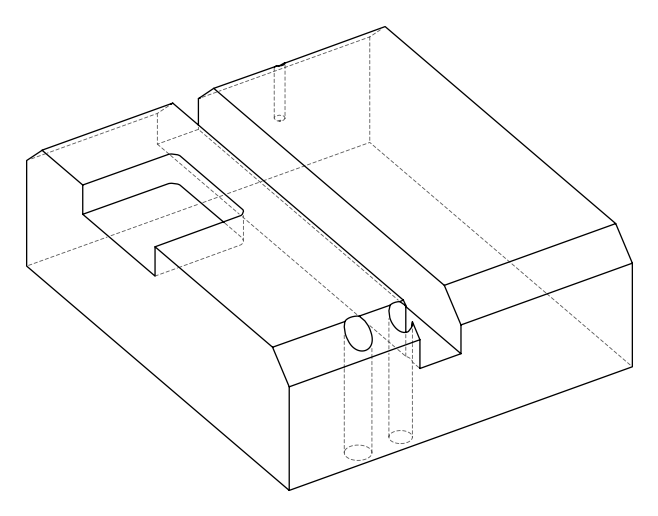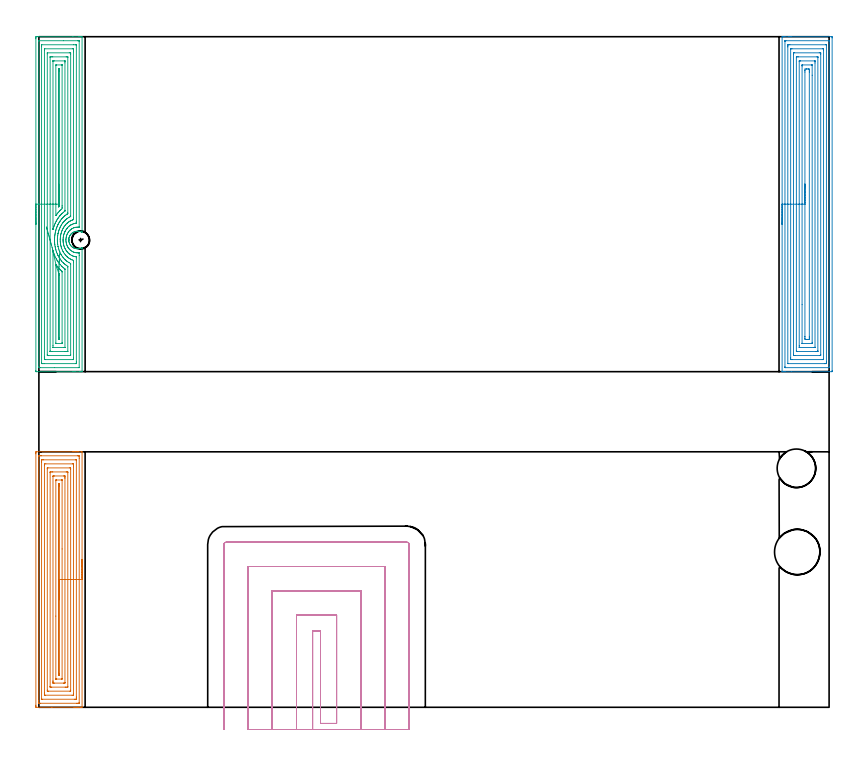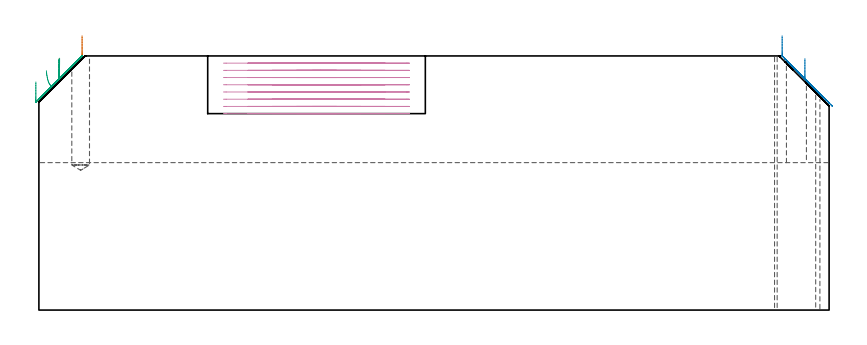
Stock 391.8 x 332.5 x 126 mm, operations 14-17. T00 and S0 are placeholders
(PLAN: 18 operations, 11 tool changes, 79.1 min)
(1 SPOT_DRILL | STEP1HOLE | NXT0321_9005460120000 | 0.05 min | 183 mm3)
(2 SPOT_DRILL_1 | STEP1HOLE_1 | NXT0321_9005460120000 | 0.05 min | 183 mm3)
(3 SPOT_DRILL_2 | STEP1POCKET | NXT0321_9005460120000 | 0.03 min | 0 mm3)
(4 DRILL_BLIND_HOLE_INTO_CENTER | STEP1HOLE | NXT0301_030 | 0.05 min | 157 mm3)
(5 GUN_DRILL_THROUGH_HOLE | STEP1HOLE | UGT0307_001 | 0.56 min | 2272 mm3)
(6 SPADE_DRILL_TO_ENLARGE_THROUGH_HOLE | STEP1HOLE | UGT0306_005 | 0.53 min | 18147 mm3)
(7 DRILL_TO_ENLARGE_THROUGH_HOLE | STEP1HOLE | UGT0301_054 | 0.55 min | 29286 mm3)
(8 DRILL_BLIND_HOLE_INTO_CENTER_1 | STEP1HOLE_1 | NXT0301_092 | 0.08 min | 1730 mm3)
(9 GUN_DRILL_THROUGH_HOLE_1 | STEP1HOLE_1 | UGT0307_009 | 0.63 min | 12323 mm3)
(10 DRILL_TO_ENLARGE_THROUGH_HOLE_1 | STEP1HOLE_1 | UGT0301_258 | 0.54 min | 21814 mm3)
(11 DRILL_BLIND_HOLE_INTO_CENTER_2 | STEP1POCKET | UGT0301_204 | 0.24 min | 3321 mm3)
(12 AREA_MILL | FG_CHAMFER_SURFACE | UGT0205_001 | 0.19 min | 59 mm3)
(13 AREA_MILL_1 | FG_CHAMFER_SURFACE_1 | UGT0205_001 | 8.18 min | 35305 mm3)
(14 AREA_MILL_2 | FG_CHAMFER_SURFACE_2 | UGT0205_001 | 9.34 min | 35361 mm3)
(15 AREA_MILL_3 | FG_CHAMFER_SURFACE_3 | UGT0205_001 | 12.37 min | 53623 mm3)
(16 AREA_MILL_4 | FG_CHAMFER_SURFACE_4 | UGT0205_001 | 12.12 min | 45547 mm3)
(17 MILL_SLOT | SLOT_PARTIAL_RECTANGULAR | UGT0201_008 | Follow Part, ap 4, ae 75% | 20.58 min | 276157 mm3)
(18 MILL_RECTANGULAR_SLOT | SLOT_RECTANGULAR | UGT0201_004 | Follow Part, ap 8, ae 75% | 13 min | 813225 mm3)
(TOOL NXT0321_9005460120000 | NC Spot Drill, 142deg, 12mm, Carbide, Uncoated | D12 PA142 FL30 Z2)
(TOOL NXT0301_030 | Carbide Drill 5.9mm [860.1-0590-018A1-MM 2214] | D5.9 PA140 FL28 Z2)
(TOOL UGT0307_001 | Gun Drill 5 mm | D5 PA130 FL24 Z1)
(TOOL UGT0306_005 | Spade Drill 14.5mm | D14.5 PA132 FL10 Z2)
(TOOL UGT0301_054 | Twist Drill 22.5 mm | D22.5 PA118 FL155 Z2)
(TOOL NXT0301_092 | Carbide Drill 12.1mm [860.1-1210-061A1-MM 2214] | D12.1 PA140 FL77 Z2)
(TOOL UGT0307_009 | Gun Drill 12 mm | D12 PA130 FL24 Z1)
(TOOL UGT0301_258 | Twist Drill 19.1 mm | D19.1 PA118 FL140 Z2)
(TOOL UGT0301_204 | Twist Drill 8.8 mm | D8.8 PA118 FL80 Z2)
(TOOL UGT0205_001 | Chamfer Mill 20 x 3 x 45 deg. | D20 FL50 Z2)
(TOOL UGT0201_008 | End Mill 16 mm | D16 FL32 Z4)
(TOOL UGT0201_004 | End Mill 32 mm | D32 FL53 Z6)
(OP 14 AREA_MILL_2)
G17 G21 G94 G90
T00 M6
G54
G17 G0 G90 X21.4 Y73.35 S1061 M3
G43 Z136. H0
G94 G1 Y73.312 Z135.128 F250.
Y73.198 Z134.263
Y73.009 Z133.412
Y72.747 Z132.58
Y72.413 Z131.774
Y72.01 Z131.
Y71.542 Z130.264
Y71.01 Z129.572
Y70.421 Z128.929
Y69.778 Z128.339
Y69.086 Z127.808
Y68.35 Z127.34
Y67.576 Z126.937
Y66.77 Z126.603
Y65.938 Z126.341
Y65.087 Z126.152
Y64.222 Z126.038
Y63.35 Z126.
Y0.132
X21.394 Y0.01 Z125.992
X21.139 Y0. Z125.738
X20.438 Z125.038
X19.718 Z124.317
X19.197 Z123.794
X18.937 Z123.534
X18.317 Z122.914
X18.057 Z122.654
X17.436 Z122.03
X6.427 Z111.024
X-1.059 Z103.538
X-1.491 Y0.009 Z103.105
X-1.495 Y0.136 Z103.103
X-1.499 Y0.577 Z103.101
X-1.5 Y1.023 Z103.1
Y125.679
X-1.499 Y126.123 Z103.101
X-1.495 Y126.564 Z103.103
X-1.491 Y126.691 Z103.106
X-1.059 Y126.7 Z103.538
X16.866 Z121.461
X17.436 Z122.03
X18.057 Z122.654
X18.317 Z122.914
X18.937 Z123.534
X19.197 Z123.794
X19.718 Z124.317
X21.141 Y126.699 Z125.739
X21.394 Y126.69 Z125.992
X21.4 Y126.568 Z126.
Y63.35
X19.986 Z124.586
X19.985 Y2.358 Z124.585
X19.984 Y2.158 Z124.584
X19.981 Y2.059 Z124.581
X19.979 Y2.018 Z124.579
X19.904 Y2.01 Z124.504
X19.549 Y2.002 Z124.149
X19.197 Y2.001 Z123.797
X18.67 Y2. Z123.27
X0.702 Z105.302
X0.173 Y2.002 Z104.773
X0.001 Y2.009 Z104.601
X-0.079 Y2.013 Z104.521
X-0.084 Y2.262 Z104.516
X-0.085 Y2.358 Z104.515
X-0.086 Y3.155 Z104.514
X-0.085 Y124.343 Z104.515
X-0.084 Y124.542 Z104.516
X-0.081 Y124.641 Z104.519
X-0.079 Y124.682 Z104.521
X-0.004 Y124.69 Z104.596
X0.351 Y124.698 Z104.951
X0.702 Y124.699 Z105.302
X1.23 Y124.7 Z105.83
X19.197 Z123.797
X19.727 Y124.698 Z124.327
X19.899 Y124.691 Z124.499
X19.979 Y124.687 Z124.579
X19.984 Y124.438 Z124.584
X19.985 Y124.343 Z124.585
X19.986 Y123.546 Z124.586
Y63.35
X18.571 Z123.171
Y5.029
Y4.772
X18.566 Y4.138 Z123.166
X18.564 Y4.019 Z123.164
X18.447 Y4.006 Z123.047
X18.317 Y4.003 Z122.917
X17.573 Y4. Z122.173
X1.583 Y4.001 Z106.183
X1.446 Y4.004 Z106.046
X1.356 Y4.01 Z105.956
X1.334 Y4.013 Z105.934
X1.332 Y4.023 Z105.932
X1.33 Y4.053 Z105.93
X1.329 Y4.138 Z105.929
Y121.671
Y121.928
X1.334 Y122.562 Z105.934
X1.336 Y122.681 Z105.936
X1.453 Y122.694 Z106.053
X1.583 Y122.697 Z106.183
X2.327 Y122.7 Z106.927
X18.317 Y122.699 Z122.917
X18.454 Y122.696 Z123.054
X18.544 Y122.691 Z123.144
X18.566 Y122.687 Z123.166
X18.567 Y122.677 Z123.167
X18.57 Y122.647 Z123.17
X18.571 Y122.562 Z123.171
Y63.35
X17.157 Z121.757
X17.156 Y6.81 Z121.756
X17.153 Y6.206 Z121.753
X17.149 Y6.01 Z121.749
X16.475 Y6. Z121.075
X3.264 Z107.864
X2.928 Y6.006 Z107.528
X2.765 Y6.01 Z107.365
X2.75 Y6.098 Z107.35
X2.745 Y6.526 Z107.345
X2.743 Y6.81 Z107.343
Y7.418
X2.744 Y119.891 Z107.344
X2.747 Y120.494 Z107.347
X2.751 Y120.69 Z107.351
X3.425 Y120.7 Z108.025
X16.636 Z121.236
X16.972 Y120.694 Z121.572
X17.135 Y120.69 Z121.735
X17.15 Y120.602 Z121.75
X17.155 Y120.174 Z121.755
X17.157 Y119.891 Z121.757
Y119.282
Y63.35
X15.743 Z120.343
Y8.452
X15.742 Y8.313 Z120.342
X15.736 Y8.038 Z120.336
X15.732 Y8.008 Z120.332
X15.728 Y8.005 Z120.328
X15.711 Y8.001 Z120.311
X15.675 Y8. Z120.275
X15.378 Z119.978
X4.809 Z109.409
X4.225 Y8.003 Z108.825
X4.187 Y8.006 Z108.787
X4.171 Y8.009 Z108.771
X4.164 Y8.106 Z108.764
X4.159 Y8.383 Z108.759
X4.157 Y8.521 Z108.757
Y118.248
X4.158 Y118.386 Z108.758
X4.164 Y118.662 Z108.764
X4.168 Y118.692 Z108.768
X4.172 Y118.695 Z108.772
X4.189 Y118.699 Z108.789
X4.225 Y118.7 Z108.825
X4.522 Z109.122
X15.091 Z119.691
X15.675 Y118.697 Z120.275
X15.713 Y118.694 Z120.313
X15.729 Y118.691 Z120.329
X15.736 Y118.593 Z120.336
X15.741 Y118.317 Z120.341
X15.743 Y118.179 Z120.343
Y63.35
X14.329 Z118.929
X14.328 Y10.371 Z118.928
X14.327 Y10.161 Z118.927
X14.324 Y10.057 Z118.924
X14.322 Y10.013 Z118.922
X14.274 Y10.007 Z118.874
X13.913 Y10.002 Z118.513
X13.399 Y10. Z117.999
X13.032 Z117.632
X6.354 Z110.954
X5.987 Y10.003 Z110.587
X5.62 Y10.009 Z110.22
X5.578 Y10.01 Z110.178
X5.575 Y10.045 Z110.175
X5.573 Y10.119 Z110.173
X5.572 Y10.231 Z110.172
X5.571 Y10.371 Z110.171
X5.572 Y116.329 Z110.172
X5.573 Y116.539 Z110.173
X5.576 Y116.643 Z110.176
X5.578 Y116.687 Z110.178
X5.626 Y116.693 Z110.226
X5.987 Y116.698 Z110.587
X6.501 Y116.7 Z111.101
X6.867 Z111.467
X13.546 Z118.146
X13.913 Y116.697 Z118.513
X14.28 Y116.691 Z118.88
X14.322 Y116.69 Z118.922
X14.324 Y116.655 Z118.924
X14.327 Y116.581 Z118.927
X14.328 Y116.469 Z118.928
X14.329 Y116.329 Z118.929
Y63.35
X12.915 Z117.515
X12.914 Y12.272 Z117.514
X12.913 Y12.152 Z117.513
X12.91 Y12.056 Z117.51
X12.908 Y12.017 Z117.508
X12.753 Y12.01 Z117.353
X12.452 Y12.003 Z117.052
X12.302 Y12. Z116.902
X7.748 Z112.348
X7.014 Y12.004 Z111.614
X7.003 Y12.009 Z111.603
X6.992 Y12.026 Z111.592
X6.99 Y12.152 Z111.59
X6.986 Y12.923 Z111.586
X6.985 Y13.042 Z111.585
X6.986 Y114.428 Z111.586
X6.987 Y114.548 Z111.587
X6.99 Y114.644 Z111.59
X6.992 Y114.683 Z111.592
X7.147 Y114.69 Z111.747
X7.448 Y114.697 Z112.048
X7.598 Y114.7 Z112.198
X12.152 Z116.752
X12.886 Y114.697 Z117.486
X12.897 Y114.691 Z117.497
X12.908 Y114.674 Z117.508
X12.91 Y114.548 Z117.51
X12.914 Y113.777 Z117.514
X12.915 Y113.658 Z117.515
Y63.35
X11.5 Z116.1
Y14.359
X11.499 Y14.205 Z116.099
X11.496 Y14.081 Z116.096
X11.493 Y14.009 Z116.093
X11.474 Y14.007 Z116.074
X11.271 Y14.001 Z115.871
X11.204 Y14. Z115.804
X8.562 Z113.162
X8.442 Y14.006 Z113.042
X8.414 Y14.01 Z113.014
X8.406 Y14.021 Z113.006
X8.402 Y14.041 Z113.002
X8.4 Y14.066 Z113.
X8.399 Y45.225 Z112.999
X8.4 Y112.341 Z113.
X8.401 Y112.495 Z113.001
X8.404 Y112.619 Z113.004
X8.407 Y112.691 Z113.007
X8.426 Y112.693 Z113.026
X8.629 Y112.699 Z113.229
X8.696 Y112.7 Z113.296
X11.338 Z115.938
X11.458 Y112.694 Z116.058
X11.486 Y112.69 Z116.086
X11.494 Y112.679 Z116.094
X11.498 Y112.659 Z116.098
X11.5 Y112.634 Z116.1
Y78.515
Y63.35
X10.086 Z114.686
Y16.604
X10.085 Y16.297 Z114.685
X10.081 Y16.026 Z114.681
X10.08 Y16.011 Z114.68
X10.067 Y16.007 Z114.667
X10.028 Y16.003 Z114.628
X9.95 Y16.001 Z114.55
X9.872 Y16.003 Z114.472
X9.833 Y16.007 Z114.433
X9.82 Y16.011 Z114.42
X9.819 Y16.022 Z114.419
X9.815 Y16.295 Z114.415
X9.814 Y16.604 Z114.414
Y16.88
Y110.096
X9.815 Y110.372 Z114.415
X9.819 Y110.674 Z114.419
X9.82 Y110.689 Z114.42
X9.833 Y110.693 Z114.433
X9.872 Y110.697 Z114.472
X9.95 Y110.699 Z114.55
X10.028 Y110.697 Z114.628
X10.067 Y110.693 Z114.667
X10.08 Y110.689 Z114.68
X10.081 Y110.678 Z114.681
X10.085 Y110.405 Z114.685
X10.086 Y110.096 Z114.686
Y109.789
Y63.35
Y62.478 Z114.724
Y61.614 Z114.838
Y60.762 Z115.027
Y59.93 Z115.289
Y59.124 Z115.623
Y58.35 Z116.026
Y57.614 Z116.495
Y56.922 Z117.026
Y56.279 Z117.615
Y55.69 Z118.258
Y55.159 Z118.95
Y54.69 Z119.686
Y54.287 Z120.46
Y53.953 Z121.266
Y53.691 Z122.098
Y53.502 Z122.95
Y53.388 Z123.815
Y53.35 Z124.686
G0 Z136.
M5
M2
(OP 15 AREA_MILL_3)
G17 G21 G94 G90
T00 M6
G54
G17 G0 G90 X368.5 Y239.45 S1061 M3
G43 Z136. H0
G94 G1 Y239.488 Z135.128 F250.
Y239.602 Z134.263
Y239.791 Z133.412
Y240.053 Z132.58
Y240.387 Z131.774
Y240.79 Z131.
Y241.258 Z130.264
Y241.79 Z129.572
Y242.379 Z128.929
Y243.022 Z128.339
Y243.714 Z127.808
Y244.45 Z127.34
Y245.224 Z126.937
Y246.03 Z126.603
Y246.862 Z126.341
Y247.714 Z126.152
Y248.578 Z126.038
Y249.45 Z126.
Y332.354
X368.502 Y332.492 Z125.988
X368.511 Y332.5 Z125.979
X368.811 Z125.688
X369.282 Z125.217
X369.86 Z124.635
X371.915 Z122.583
X372.509 Z121.985
X373.095 Z121.4
X392.824 Z101.673
X393.123 Y332.498 Z101.374
X393.292 Y332.49 Z101.205
X393.299 Y332.32 Z101.199
X393.3 Y331.909 Z101.2
Y166.991
X393.296 Y166.577 Z101.202
X393.291 Y166.41 Z101.206
X393.121 Y166.4 Z101.376
X373.095 Z121.4
X370.148 Z124.348
X369.86 Z124.635
X369.284 Z125.215
X368.811 Z125.688
X368.511 Z125.979
X368.502 Y166.408 Z125.988
X368.5 Y166.546 Z126.
Y249.45
X369.914 Z124.586
Y330.126
X369.915 Y330.335 Z124.585
X369.918 Y330.439 Z124.582
X369.921 Y330.482 Z124.579
X370.002 Y330.49 Z124.498
X370.373 Y330.499 Z124.127
X391.57 Z102.93
X391.778 Y330.495 Z102.722
X391.868 Y330.49 Z102.632
X391.884 Y330.183 Z102.616
X391.885 Y330.126 Z102.615
X391.886 Y168.774 Z102.614
X391.885 Y168.565 Z102.615
X391.882 Y168.461 Z102.618
X391.879 Y168.418 Z102.621
X391.798 Y168.41 Z102.702
X391.427 Y168.401 Z103.073
X370.23 Z124.27
X370.022 Y168.405 Z124.478
X369.932 Y168.41 Z124.568
X369.916 Y168.717 Z124.584
X369.915 Y168.774 Z124.585
X369.914 Y249.45 Z124.586
X371.328 Z123.172
X371.329 Y327.451 Z123.171
Y327.751
X371.334 Y328.343 Z123.166
X371.335 Y328.483 Z123.165
X371.476 Y328.495 Z123.024
X371.626 Y328.497 Z122.874
X372.354 Y328.5 Z122.146
X390.174 Y328.499 Z104.326
X390.33 Y328.497 Z104.17
X390.433 Y328.493 Z104.067
X390.465 Y328.49 Z104.035
X390.467 Y328.478 Z104.033
X390.469 Y328.443 Z104.031
X390.471 Y328.343 Z104.029
Y171.449
X390.47 Y171.149 Z104.03
X390.466 Y170.557 Z104.034
X390.464 Y170.417 Z104.036
X390.324 Y170.405 Z104.176
X390.174 Y170.403 Z104.326
X389.446 Y170.4 Z105.054
X371.626 Y170.401 Z122.874
X371.47 Y170.403 Z123.03
X371.367 Y170.407 Z123.133
X371.335 Y170.41 Z123.165
X371.333 Y170.422 Z123.167
X371.331 Y170.457 Z123.169
X371.329 Y170.557 Z123.171
X371.328 Y249.45 Z123.172
X372.743 Z121.757
Y326.324
X372.746 Y326.418 Z121.754
X372.749 Y326.473 Z121.751
X372.754 Y326.49 Z121.746
X372.775 Y326.492 Z121.725
X372.981 Y326.497 Z121.519
X373.393 Y326.5 Z121.107
X388.467 Z106.033
X388.834 Y326.495 Z105.666
X389.018 Y326.49 Z105.482
X389.051 Y326.484 Z105.449
X389.054 Y326.454 Z105.446
X389.055 Y326.402 Z105.445
X389.057 Y325.904 Z105.443
Y325.669
Y172.576
X389.054 Y172.482 Z105.446
X389.05 Y172.427 Z105.45
X389.046 Y172.41 Z105.454
X389.025 Y172.407 Z105.475
X388.819 Y172.403 Z105.681
X388.407 Y172.4 Z106.093
X373.333 Z121.167
X372.966 Y172.405 Z121.534
X372.782 Y172.41 Z121.718
X372.749 Y172.416 Z121.751
X372.746 Y172.446 Z121.754
X372.745 Y172.498 Z121.755
X372.743 Y172.996 Z121.757
Y173.231
Y249.45
X374.157 Z120.343
Y324.005
X374.158 Y324.126 Z120.342
X374.164 Y324.365 Z120.336
X374.168 Y324.491 Z120.332
X374.2 Y324.494 Z120.3
X374.276 Y324.497 Z120.224
X374.551 Y324.5 Z119.949
X386.916 Z107.584
X387.524 Y324.496 Z106.976
X387.611 Y324.493 Z106.889
X387.63 Y324.491 Z106.87
X387.636 Y324.405 Z106.864
X387.64 Y324.246 Z106.86
X387.643 Y324.006 Z106.857
Y323.886
Y174.895
X387.642 Y174.774 Z106.858
X387.636 Y174.535 Z106.864
X387.632 Y174.409 Z106.868
X387.6 Y174.406 Z106.9
X387.524 Y174.403 Z106.976
X387.249 Y174.4 Z107.251
X374.884 Z119.616
X374.276 Y174.404 Z120.224
X374.189 Y174.407 Z120.311
X374.17 Y174.409 Z120.33
X374.164 Y174.495 Z120.336
X374.16 Y174.654 Z120.34
X374.157 Y174.894 Z120.343
Y175.014
Y249.45
X375.571 Z118.929
X375.572 Y322.103 Z118.928
X375.573 Y322.34 Z118.927
X375.576 Y322.458 Z118.924
X375.578 Y322.482 Z118.922
X375.594 Y322.49 Z118.906
X375.652 Y322.496 Z118.848
X376.042 Y322.499 Z118.458
X376.532 Y322.5 Z117.968
X385.758 Y322.499 Z108.742
X386.151 Y322.495 Z108.349
X386.203 Y322.491 Z108.297
X386.222 Y322.488 Z108.278
X386.224 Y322.471 Z108.276
X386.227 Y322.388 Z108.273
X386.228 Y322.261 Z108.272
X386.229 Y322.103 Z108.271
X386.228 Y176.797 Z108.272
X386.227 Y176.56 Z108.273
X386.224 Y176.442 Z108.276
X386.222 Y176.418 Z108.278
X386.206 Y176.41 Z108.294
X386.147 Y176.404 Z108.353
X385.758 Y176.401 Z108.742
X385.268 Y176.4 Z109.232
X376.042 Y176.401 Z118.458
X375.649 Y176.405 Z118.851
X375.597 Y176.409 Z118.903
X375.578 Y176.412 Z118.922
X375.576 Y176.429 Z118.924
X375.573 Y176.512 Z118.927
X375.572 Y176.639 Z118.928
X375.571 Y176.797 Z118.929
Y249.45
X376.985 Z117.515
X376.986 Y320.32 Z117.514
X376.989 Y320.423 Z117.511
X376.992 Y320.473 Z117.508
X376.998 Y320.49 Z117.502
X377.095 Y320.493 Z117.405
X377.452 Y320.499 Z117.048
X377.63 Y320.5 Z116.87
X384.696 Z109.804
X384.765 Y320.497 Z109.735
X384.777 Y320.495 Z109.723
X384.808 Y320.483 Z109.692
X384.813 Y320.382 Z109.687
X384.814 Y320.32 Z109.686
X384.815 Y319.489 Z109.685
X384.814 Y178.58 Z109.686
X384.811 Y178.477 Z109.689
X384.808 Y178.427 Z109.692
X384.802 Y178.41 Z109.698
X384.705 Y178.407 Z109.795
X384.348 Y178.401 Z110.152
X384.17 Y178.4 Z110.33
X377.104 Z117.396
X377.035 Y178.403 Z117.465
X377.023 Y178.405 Z117.477
X376.992 Y178.417 Z117.508
X376.987 Y178.518 Z117.513
X376.986 Y178.58 Z117.514
X376.985 Y179.411 Z117.515
Y249.45
X378.399 Z116.101
X378.4 Y317.941 Z116.1
X378.401 Y318.236 Z116.099
X378.405 Y318.432 Z116.095
X378.408 Y318.491 Z116.092
X378.428 Y318.495 Z116.072
X378.48 Y318.498 Z116.02
X378.692 Y318.5 Z115.808
X383.145 Z111.355
X383.316 Y318.494 Z111.184
X383.394 Y318.488 Z111.106
X383.398 Y318.447 Z111.102
X383.399 Y318.4 Z111.101
X383.4 Y313.402 Z111.1
Y180.959
X383.399 Y180.664 Z111.101
X383.395 Y180.468 Z111.105
X383.392 Y180.409 Z111.108
X383.372 Y180.405 Z111.128
X383.32 Y180.402 Z111.18
X383.108 Y180.4 Z111.392
X378.655 Z115.845
X378.484 Y180.406 Z116.016
X378.406 Y180.412 Z116.094
X378.402 Y180.453 Z116.098
X378.4 Y180.5 Z116.1
X378.399 Y199.641 Z116.101
Y249.45
X379.814 Z114.686
Y314.971
X379.816 Y315.62 Z114.684
X379.819 Y315.863 Z114.681
X379.834 Y316.493 Z114.666
X380.458 Y316.498 Z114.042
X380.71 Y316.5 Z113.79
X381.342 Y316.499 Z113.158
X381.595 Y316.498 Z112.905
X381.974 Y316.49 Z112.526
X381.982 Y316.107 Z112.518
X381.985 Y315.863 Z112.515
X381.986 Y315.212 Z112.514
Y314.971
Y183.929
X381.984 Y183.28 Z112.516
X381.981 Y183.037 Z112.519
X381.966 Y182.407 Z112.534
X381.342 Y182.402 Z113.158
X381.089 Y182.4 Z113.411
X380.458 Y182.401 Z114.042
X380.205 Y182.402 Z114.295
X379.826 Y182.41 Z114.674
X379.818 Y182.793 Z114.682
X379.815 Y183.037 Z114.685
X379.814 Y183.688 Z114.686
Y183.929
Y249.45
Y250.322 Z114.724
Y251.186 Z114.838
Y252.038 Z115.027
Y252.87 Z115.289
Y253.676 Z115.623
Y254.45 Z116.026
Y255.186 Z116.495
Y255.878 Z117.026
Y256.521 Z117.615
Y257.11 Z118.258
Y257.642 Z118.951
Y258.11 Z119.686
Y258.513 Z120.46
Y258.847 Z121.266
Y259.109 Z122.098
Y259.298 Z122.95
Y259.412 Z123.815
Y259.45 Z124.686
G0 Z136.
M5
M2
(OP 16 AREA_MILL_4)
G17 G21 G94 G90
T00 M6
G54
G17 G0 G90 X-1.497 Y239.453 S1061 M3
G43 Z136. H0
Z113.103
G94 G1 Y239.491 Z112.231 F250.
Y239.605 Z111.366
Y239.793 Z110.515
Y240.056 Z109.683
Y240.389 Z108.876
Y240.792 Z108.103
X-1.498 Y241.26 Z107.367
Y241.791 Z106.674
Y242.38 Z106.031
Y243.023 Z105.441
Y243.715 Z104.91
Y244.451 Z104.441
X-1.499 Y245.225 Z104.038
Y246.031 Z103.704
Y246.863 Z103.442
Y247.714 Z103.253
X-1.5 Y248.579 Z103.138
Y249.451 Z103.1
Y331.464
X-1.499 Y331.909 Z103.101
X-1.495 Y332.35 Z103.103
X-1.491 Y332.491 Z103.106
X-1.059 Y332.495 Z103.538
X-0.475 Y332.5 Z104.122
X16.852 Z121.447
X19.791 Z124.387
X20.078 Z124.673
X20.653 Z125.252
X20.959 Z125.558
X21.113 Y332.499 Z125.712
X21.394 Y332.49 Z125.993
X21.4 Y332.354 Z126.
Y235.633
Y235.517 Z125.996
X21.139 Y235.647 Z125.739
X20.767 Y235.801 Z125.367
X20.388 Y235.925 Z124.988
X19.944 Y236.026 Z124.544
X19.494 Y236.078 Z124.094
X19.047 Y236.087 Z123.647
X18.6 Y236.047 Z123.2
X18.15 Y235.961 Z122.75
X17.707 Y235.827 Z122.307
X17.264 Y235.647 Z121.864
X16.813 Y235.385 Z121.413
X16.555 Y235.195 Z121.155
X16.414 Y235.09 Z121.013
X16.115 Y234.822 Z120.713
X16.042 Y234.757 Z120.639
X15.92 Y234.626 Z120.518
X15.675 Y234.31 Z120.274
X15.634 Y234.257 Z120.233
X15.381 Y233.866 Z119.98
X15.345 Y233.795 Z119.945
X15.19 Y233.48 Z119.786
X15.159 Y233.404 Z119.754
X15.088 Y233.233 Z119.686
X15.026 Y233.083 Z119.624
X14.995 Y232.976 Z119.593
X14.969 Y232.867 Z119.567
X14.891 Y232.533 Z119.487
X14.849 Y232.236 Z119.446
X14.83 Y232.085 Z119.423
X14.82 Y231.939 Z119.41
X14.813 Y231.856 Z119.406
X14.81 Y231.812 Z119.402
X14.808 Y231.793 Z119.4
X14.804 Y231.751 Z119.398
X14.807 Y231.697 Z119.399
Y231.685
X14.808 Y231.645 Z119.402
X14.809 Y231.643
X14.817 Y231.417 Z119.41
X14.821 Y231.367 Z119.416
X14.828 Y231.303 Z119.421
X14.836 Y231.206 Z119.433
X14.837 Y231.195 Z119.434
X14.916 Y230.752 Z119.512
X15.03 Y230.304 Z119.628
X15.22 Y229.852 Z119.819
X15.451 Y229.414 Z120.049
X15.674 Y229.086 Z120.272
X15.785 Y228.947 Z120.382
X15.92 Y228.777 Z120.518
X16.162 Y228.523 Z120.76
X16.297 Y228.409 Z120.896
X16.479 Y228.256 Z121.078
X16.813 Y228.015 Z121.412
X17.166 Y227.81 Z121.765
X17.436 Y227.678 Z122.036
X17.528 Y227.633 Z122.127
X17.615 Y227.593 Z122.215
X17.707 Y227.564 Z122.307
X18.6 Y227.354 Z123.2
X19.047 Y227.313 Z123.647
X19.494 Y227.322 Z124.094
X19.944 Y227.374 Z124.544
X20.388 Y227.476 Z124.988
X20.799 Y227.61 Z125.399
X20.87 Y227.633 Z125.47
X21.217 Y227.795 Z125.814
X21.284 Y227.826 Z125.88
X21.4 Y227.884 Z125.994
Y227.61 Z126.
Y166.546
X21.394 Y166.41 Z125.993
X21.112 Y166.4 Z125.711
X20.654 Z125.253
X20.078 Z124.673
X18.029 Z122.626
X17.436 Z122.031
X16.852 Z121.447
X-1.059 Z103.538
X-1.358 Y166.403 Z103.239
X-1.492 Y166.41 Z103.105
X-1.499 Y166.545 Z103.099
X-1.5 Y166.991 Z103.1
Y249.451
X-0.086 Z104.514
X-0.085 Y330.325 Z104.515
X-0.084 Y330.425 Z104.516
X-0.081 Y330.474 Z104.519
X-0.08 Y330.49 Z104.52
X-0.037 Y330.492 Z104.563
X0.334 Y330.499 Z104.934
X12.223 Y330.5 Z116.823
X19.198 Y330.499 Z123.798
X19.712 Y330.497 Z124.312
X19.896 Y330.49 Z124.496
X19.979 Y330.478 Z124.579
X19.984 Y330.221 Z124.584
X19.985 Y330.126 Z124.585
Y238.307
X19.983 Y238.108 Z124.583
X19.982 Y238.059 Z124.582
X19.98 Y238.043 Z124.58
X19.429 Y238.073 Z124.029
X19.198 Y238.074 Z123.798
X18.581 Y238.039 Z123.181
X18.317 Y238.001 Z122.917
X17.837 Y237.902 Z122.437
X17.436 Y237.78 Z122.036
X17.174 Y237.681 Z121.774
X16.587 Y237.416 Z121.187
X16.224 Y237.193 Z120.824
X16.032 Y237.054 Z120.632
X15.675 Y236.785 Z120.275
X15.536 Y236.665 Z120.136
X15.379 Y236.524 Z119.979
X15.085 Y236.229 Z119.685
X14.794 Y235.873 Z119.394
X14.69 Y235.738 Z119.29
X14.616 Y235.633 Z119.216
X14.338 Y235.203 Z118.938
X14.095 Y234.741 Z118.695
X13.913 Y234.34 Z118.513
X13.773 Y233.991 Z118.373
X13.727 Y233.85 Z118.327
X13.585 Y233.291 Z118.185
X13.515 Y232.958 Z118.115
X13.454 Y232.531 Z118.054
X13.41 Y232.067 Z118.01
X13.394 Y231.701 Z117.994
X13.417 Y231.175 Z118.017
X13.466 Y230.737 Z118.066
X13.546 Y230.284 Z118.146
X13.714 Y229.594 Z118.314
X13.778 Y229.393 Z118.378
X13.913 Y229.059 Z118.513
X14.085 Y228.675 Z118.685
X14.172 Y228.501 Z118.772
X14.264 Y228.329 Z118.864
X14.343 Y228.185 Z118.943
X14.544 Y227.863 Z119.144
X14.725 Y227.61 Z119.325
X14.794 Y227.52 Z119.394
X14.984 Y227.289 Z119.584
X15.161 Y227.094 Z119.761
X15.338 Y226.909 Z119.938
X15.546 Y226.718 Z120.146
X15.675 Y226.615 Z120.275
X16.106 Y226.281 Z120.706
X16.555 Y226.013 Z121.155
X16.902 Y225.827 Z121.502
X17.273 Y225.662 Z121.873
X17.436 Y225.611 Z122.036
X17.724 Y225.536 Z122.324
X18.317 Y225.403 Z122.917
X18.797 Y225.341 Z123.397
X19.198 Y225.326 Z123.798
X19.674 Y225.345 Z124.274
X19.902 Y225.36 Z124.502
X19.94 Y225.362 Z124.54
X19.976 Z124.576
X19.979 Y225.305 Z124.579
X19.985 Y225.03 Z124.585
Y224.935
X19.986 Y224.137 Z124.586
X19.985 Y168.575 Z124.585
X19.984 Y168.475 Z124.584
X19.981 Y168.426 Z124.581
X19.98 Y168.41 Z124.58
X19.937 Y168.408 Z124.537
X19.566 Y168.401 Z124.166
X7.678 Y168.4 Z112.278
X0.703 Y168.401 Z105.303
X0.188 Y168.403 Z104.788
X0.004 Y168.41 Z104.604
X-0.079 Y168.422 Z104.521
X-0.084 Y168.679 Z104.516
X-0.085 Y168.774 Z104.515
X-0.086 Y249.451 Z104.514
X1.329 Z105.929
Y327.709
X1.333 Y328.343 Z105.933
X1.335 Y328.47 Z105.935
X1.34 Y328.491 Z105.94
X1.377 Y328.495 Z105.977
X1.429 Y328.499 Z106.029
X17.281 Y328.5 Z121.881
X18.162 Y328.499 Z122.762
X18.317 Y328.497 Z122.917
X18.472 Y328.492 Z123.072
X18.565 Y328.488 Z123.165
X18.567 Y328.428 Z123.167
X18.569 Y328.343 Z123.169
X18.571 Y328.086 Z123.171
Y240.981
X18.57 Y240.725 Z123.17
X18.564 Y240.09 Z123.164
X18.371 Y240.035 Z122.971
X18.317 Y240.023 Z122.917
X18.236 Y240.008 Z122.836
X17.796 Y239.914 Z122.396
X17.436 Y239.826 Z122.036
X16.967 Y239.673 Z121.567
X16.555 Y239.498 Z121.155
X16.353 Y239.404 Z120.953
X15.939 Y239.198 Z120.539
X15.773 Y239.099 Z120.373
X15.675 Y239.036 Z120.275
X15.253 Y238.733 Z119.853
X14.794 Y238.371 Z119.394
X14.759 Y238.342 Z119.359
X14.72 Y238.307 Z119.32
X14.311 Y237.904 Z118.911
X14.181 Y237.767 Z118.781
X13.913 Y237.449 Z118.513
X13.899 Y237.43 Z118.499
X13.887 Y237.416 Z118.487
X13.528 Y236.914 Z118.128
X13.276 Y236.524 Z117.876
X13.188 Y236.367 Z117.788
X13.033 Y236.08 Z117.633
X12.886 Y235.781 Z117.486
X12.818 Y235.633 Z117.418
X12.617 Y235.162 Z117.217
X12.46 Y234.741 Z117.06
X12.389 Y234.501 Z116.989
X12.223 Y233.85 Z116.823
X12.209 Y233.792 Z116.809
X12.152 Y233.52 Z116.752
X12.079 Y233.032 Z116.679
X12.07 Y232.958 Z116.67
X12. Y232.221 Z116.6
X11.993 Y232.067 Z116.593
X11.98 Y231.712 Z116.58
X11.991 Y231.339 Z116.591
X12. Y231.175 Z116.6
X12.027 Y230.798 Z116.627
X12.073 Y230.364 Z116.673
X12.085 Y230.284 Z116.685
X12.152 Y229.894 Z116.752
X12.264 Y229.393 Z116.864
X12.299 Y229.244 Z116.899
X12.41 Y228.823 Z117.01
X12.512 Y228.501 Z117.112
X12.663 Y228.127 Z117.263
X12.888 Y227.61 Z117.488
X13.033 Y227.321 Z117.633
X13.242 Y226.93 Z117.842
X13.376 Y226.718 Z117.976
X13.591 Y226.394 Z118.191
X13.913 Y225.957 Z118.513
X14.018 Y225.827 Z118.618
X14.386 Y225.417 Z118.986
X14.592 Y225.209 Z119.192
X14.794 Y225.022 Z119.394
X14.84 Y224.982 Z119.44
X14.896 Y224.935 Z119.496
X15.34 Y224.602 Z119.94
X15.675 Y224.374 Z120.275
X16.236 Y224.044 Z120.836
X16.555 Y223.888 Z121.155
X16.843 Y223.753 Z121.443
X17.202 Y223.639 Z121.802
X17.436 Y223.581 Z122.036
X18.034 Y223.438 Z122.634
X18.564 Y223.343 Z123.164
X18.567 Y223.306 Z123.167
X18.57 Y223.238 Z123.17
X18.571 Y223.152 Z123.171
Y222.895
Y171.191
X18.567 Y170.557 Z123.167
X18.565 Y170.43 Z123.165
X18.56 Y170.41 Z123.16
X18.523 Y170.405 Z123.123
X18.471 Y170.401 Z123.071
X2.619 Y170.4 Z107.219
X1.738 Y170.401 Z106.338
X1.583 Y170.403 Z106.183
X1.428 Y170.408 Z106.028
X1.335 Y170.412 Z105.935
X1.333 Y170.472 Z105.933
X1.331 Y170.557 Z105.931
X1.329 Y170.815 Z105.929
Y249.451
X2.743 Z107.343
Y325.669
X2.744 Y326.276 Z107.344
X2.748 Y326.48 Z107.348
X2.75 Y326.489 Z107.35
X2.755 Y326.493 Z107.355
X2.78 Y326.497 Z107.38
X2.831 Y326.499 Z107.431
X2.934 Y326.5 Z107.534
X16.615 Z121.215
X16.976 Y326.494 Z121.576
X17.15 Y326.49 Z121.75
X17.152 Y326.39 Z121.752
X17.156 Y325.952 Z121.756
X17.157 Y325.669 Z121.757
Y325.059
Y242.764
X17.155 Y242.157 Z121.755
X17.152 Y241.873 Z121.752
X17.15 Y241.805 Z121.75
X16.761 Y241.664 Z121.361
X16.555 Y241.586 Z121.155
X16.134 Y241.408 Z120.734
X15.675 Y241.186 Z120.275
X15.54 Y241.118 Z120.14
X15.29 Y240.981 Z119.89
X14.988 Y240.785 Z119.588
X14.794 Y240.647 Z119.394
X14.478 Y240.41 Z119.078
X14.071 Y240.09 Z118.671
X13.987 Y240.015 Z118.587
X13.913 Y239.947 Z118.513
X13.537 Y239.579 Z118.137
X13.185 Y239.198 Z117.785
X13.115 Y239.115 Z117.715
X13.033 Y239.011 Z117.633
X12.734 Y238.609 Z117.334
X12.514 Y238.307 Z117.114
X12.37 Y238.086 Z116.97
X12.152 Y237.74 Z116.752
X12.035 Y237.534 Z116.635
X11.972 Y237.416 Z116.572
X11.736 Y236.945 Z116.336
X11.546 Y236.524 Z116.146
X11.464 Y236.329 Z116.064
X11.271 Y235.855 Z115.871
X11.212 Y235.692 Z115.812
X11.193 Y235.633 Z115.793
X11.014 Y235.001 Z115.614
X10.95 Y234.741 Z115.55
X10.842 Y234.284 Z115.442
X10.761 Y233.85 Z115.361
X10.711 Y233.525 Z115.311
X10.644 Y232.958 Z115.244
X10.62 Y232.726 Z115.22
X10.592 Y232.413 Z115.192
X10.577 Y232.067 Z115.177
X10.57 Y231.885 Z115.17
X10.583 Y231.175 Z115.183
X10.593 Y230.97 Z115.193
X10.653 Y230.284 Z115.253
X10.688 Y229.983 Z115.288
X10.788 Y229.393 Z115.388
X10.898 Y228.879 Z115.498
X10.99 Y228.501 Z115.59
X11.076 Y228.161 Z115.676
X11.223 Y227.658 Z115.823
X11.24 Y227.61 Z115.84
X11.271 Y227.527 Z115.871
X11.615 Y226.718 Z116.215
X11.709 Y226.505 Z116.309
X11.936 Y226.045 Z116.536
X12.055 Y225.827 Z116.655
X12.152 Y225.655 Z116.752
X12.623 Y224.935 Z117.223
X13.033 Y224.39 Z117.633
X13.333 Y224.044 Z117.933
X13.611 Y223.742 Z118.211
X13.913 Y223.451 Z118.513
X14.07 Y223.311 Z118.67
X14.26 Y223.152 Z118.86
X14.794 Y222.754 Z119.394
X15.082 Y222.558 Z119.682
X15.573 Y222.261 Z120.173
X15.675 Y222.204 Z120.275
X15.796 Y222.138 Z120.396
X16.298 Y221.905 Z120.898
X16.555 Y221.797 Z121.155
X17.151 Y221.6 Z121.751
X17.152 Y221.572 Z121.752
X17.154 Y221.37 Z121.754
X17.157 Y220.761 Z121.757
Y220.478
Y173.231
X17.156 Y172.624 Z121.756
X17.152 Y172.42 Z121.752
X17.15 Y172.411 Z121.75
X17.145 Y172.407 Z121.745
X17.12 Y172.403 Z121.72
X17.069 Y172.401 Z121.669
X16.966 Y172.4 Z121.566
X3.285 Z107.885
X2.924 Y172.406 Z107.524
X2.75 Y172.41 Z107.35
X2.748 Y172.51 Z107.348
X2.744 Y172.948 Z107.344
X2.743 Y173.231 Z107.343
Y173.841
Y249.451
X4.157 Z108.757
Y324.024
X4.158 Y324.163 Z108.758
X4.164 Y324.44 Z108.764
X4.166 Y324.493 Z108.766
X4.17 Y324.495 Z108.77
X4.188 Y324.498 Z108.788
X4.225 Y324.499 Z108.825
X15.068 Y324.5 Z119.668
X15.675 Y324.496 Z120.275
X15.714 Y324.494 Z120.314
X15.731 Y324.491 Z120.331
X15.736 Y324.37 Z120.336
X15.741 Y324.093 Z120.341
X15.743 Y323.955 Z120.343
Y243.587
X15.742 Y243.517 Z120.342
X15.738 Y243.379 Z120.338
X15.736 Y243.346 Z120.336
X15.732 Y243.341 Z120.332
X15.715 Y243.329 Z120.315
X15.675 Y243.308 Z120.275
X15.317 Y243.126 Z119.917
X14.794 Y242.855 Z119.394
X14.736 Y242.823 Z119.336
X14.64 Y242.764 Z119.24
X14.206 Y242.467 Z118.806
X13.913 Y242.252 Z118.513
X13.7 Y242.089 Z118.3
X13.429 Y241.873 Z118.029
X13.217 Y241.686 Z117.817
X13.033 Y241.515 Z117.633
X12.764 Y241.253 Z117.364
X12.503 Y240.981 Z117.103
X12.337 Y240.794 Z116.937
X12.152 Y240.572 Z116.752
X11.941 Y240.303 Z116.541
X11.779 Y240.09 Z116.379
X11.565 Y239.792 Z116.165
X11.271 Y239.358 Z115.871
X11.209 Y239.261 Z115.809
X11.171 Y239.198 Z115.771
X10.887 Y238.695 Z115.487
X10.685 Y238.307 Z115.285
X10.586 Y238.109 Z115.186
X10.39 Y237.692 Z114.99
X10.307 Y237.5 Z114.907
X10.271 Y237.416 Z114.871
X10.055 Y236.863 Z114.655
X9.928 Y236.524 Z114.528
X9.831 Y236.199 Z114.431
X9.671 Y235.633 Z114.271
X9.637 Y235.504 Z114.237
X9.51 Y234.982 Z114.11
X9.468 Y234.784 Z114.068
X9.46 Y234.741 Z114.06
X9.34 Y234.021 Z113.94
X9.316 Y233.85 Z113.916
X9.243 Y233.228 Z113.843
X9.217 Y232.958 Z113.817
X9.175 Y232.406 Z113.775
X9.161 Y232.067 Z113.761
X9.162 Y231.527 Z113.762
X9.169 Y231.175 Z113.769
X9.201 Y230.597 Z113.801
X9.228 Y230.284 Z113.828
X9.299 Y229.606 Z113.899
X9.334 Y229.393 Z113.934
X9.491 Y228.52 Z114.091
X9.495 Y228.501 Z114.095
X9.51 Y228.434 Z114.11
X9.713 Y227.61 Z114.313
X9.789 Y227.327 Z114.389
X9.98 Y226.718 Z114.58
X10.299 Y225.919 Z114.899
X10.338 Y225.827 Z114.938
X10.39 Y225.708 Z114.99
X10.766 Y224.935 Z115.366
X10.895 Y224.689 Z115.495
X11.011 Y224.475 Z115.611
X11.267 Y224.048 Z115.867
X11.27 Y224.044 Z115.87
X11.627 Y223.515 Z116.227
X11.898 Y223.152 Z116.498
X12.152 Y222.825 Z116.752
X12.652 Y222.261 Z117.252
X12.839 Y222.065 Z117.439
X13.033 Y221.879 Z117.633
X13.295 Y221.64 Z117.895
X13.619 Y221.37 Z118.219
X13.913 Y221.147 Z118.513
X14.097 Y221.014 Z118.697
X14.62 Y220.655 Z119.22
X14.794 Y220.552 Z119.394
X14.922 Y220.478 Z119.522
X15.733 Y220.043 Z120.333
X15.739 Y219.794 Z120.339
X15.742 Y219.656 Z120.342
X15.743 Y174.876 Z120.343
X15.742 Y174.737 Z120.342
X15.736 Y174.461 Z120.336
X15.734 Y174.407 Z120.334
X15.73 Y174.406 Z120.33
X15.713 Y174.402 Z120.313
X15.675 Y174.401 Z120.275
X4.832 Y174.4 Z109.432
X4.225 Y174.404 Z108.825
X4.186 Y174.406 Z108.786
X4.169 Y174.409 Z108.769
X4.164 Y174.529 Z108.764
X4.159 Y174.806 Z108.759
X4.157 Y174.945 Z108.757
Y249.451
X5.571 Z110.171
X5.572 Y322.313 Z110.172
X5.573 Y322.418 Z110.173
X5.576 Y322.47 Z110.176
X5.578 Y322.488 Z110.178
X5.601 Y322.493 Z110.201
X5.987 Y322.498 Z110.587
X6.475 Y322.5 Z111.075
X6.868 Z111.468
X13.521 Z118.121
X13.913 Y322.497 Z118.513
X14.305 Y322.49 Z118.905
X14.323 Y322.488 Z118.923
X14.325 Y322.473 Z118.925
X14.327 Y322.43 Z118.927
X14.328 Y322.355 Z118.928
X14.329 Y322.243 Z118.929
X14.328 Y245.439 Z118.928
X14.327 Y245.02 Z118.927
X14.323 Y244.783 Z118.923
X14.322 Y244.759 Z118.922
X14.299 Y244.742 Z118.899
X14.224 Y244.692 Z118.824
X13.995 Y244.547 Z118.595
X13.946 Y244.514 Z118.546
X13.913 Y244.492 Z118.513
X13.427 Y244.148 Z118.027
X13.033 Y243.854 Z117.633
X12.921 Y243.768 Z117.521
X12.783 Y243.656 Z117.383
X12.444 Y243.36 Z117.044
X12.152 Y243.088 Z116.752
X11.989 Y242.929 Z116.589
X11.826 Y242.764 Z116.426
X11.56 Y242.472 Z116.16
X11.271 Y242.14 Z115.871
X11.151 Y241.994 Z115.751
X11.056 Y241.873 Z115.656
X10.771 Y241.488 Z115.371
X10.406 Y240.981 Z115.006
X10.4 Y240.972 Z115.
X10.39 Y240.958 Z114.99
X10.059 Y240.425 Z114.659
X9.864 Y240.09 Z114.464
X9.737 Y239.86 Z114.337
X9.51 Y239.431 Z114.11
X9.433 Y239.276 Z114.033
X9.396 Y239.198 Z113.996
X9.158 Y238.663 Z113.758
X9.007 Y238.307 Z113.607
X8.897 Y238.035 Z113.497
X8.656 Y237.416 Z113.256
X8.649 Y237.396 Z113.249
X8.629 Y237.336 Z113.229
X8.449 Y236.706 Z113.049
X8.399 Y236.524 Z112.999
X8.266 Y236. Z112.866
X8.179 Y235.633 Z112.779
X8.102 Y235.274 Z112.702
X8.008 Y234.741 Z112.608
X7.97 Y234.517 Z112.57
X7.879 Y233.85 Z112.479
X7.865 Y233.731 Z112.465
X7.789 Y232.958 Z112.389
X7.786 Y232.921 Z112.386
X7.748 Y232.333 Z112.348
X7.74 Y232.075 Z112.34
Y232.067
X7.747 Y231.177 Z112.347
X7.748 Y231.103 Z112.348
X7.798 Y230.284 Z112.398
X7.803 Y230.229 Z112.403
X7.891 Y229.393 Z112.491
X7.91 Y229.228 Z112.51
X8.038 Y228.501 Z112.638
X8.106 Y228.139 Z112.706
X8.221 Y227.61 Z112.821
X8.369 Y226.982 Z112.969
X8.44 Y226.718 Z113.04
X8.629 Y226.077 Z113.229
X8.713 Y225.827 Z113.313
X8.759 Y225.695 Z113.359
X9.074 Y224.935 Z113.674
X9.191 Y224.659 Z113.791
X9.444 Y224.11 Z114.044
X9.476 Y224.044 Z114.076
X9.51 Y223.977 Z114.11
X9.949 Y223.152 Z114.549
X10.39 Y222.453 Z114.99
X10.519 Y222.261 Z115.119
X10.832 Y221.814 Z115.432
X11.178 Y221.37 Z115.778
X11.271 Y221.259 Z115.871
X11.978 Y220.478 Z116.578
X12.152 Y220.308 Z116.752
X12.521 Y219.965 Z117.121
X12.972 Y219.587 Z117.572
X13.033 Y219.541 Z117.633
X13.519 Y219.187 Z118.119
X14.256 Y218.695 Z118.856
X14.322 Y218.637 Z118.922
X14.324 Y218.589 Z118.924
X14.327 Y218.485 Z118.927
X14.328 Y218.275 Z118.928
Y176.587
X14.327 Y176.482 Z118.927
X14.324 Y176.43 Z118.924
X14.322 Y176.412 Z118.922
X14.299 Y176.407 Z118.899
X13.913 Y176.402 Z118.513
X13.425 Y176.4 Z118.025
X13.033 Z117.633
X6.379 Z110.979
X5.987 Y176.403 Z110.587
X5.595 Y176.41 Z110.195
X5.577 Y176.411 Z110.177
X5.576 Y176.427 Z110.176
X5.573 Y176.47 Z110.173
X5.572 Y176.545 Z110.172
X5.571 Y176.657 Z110.171
Y249.451
X6.985 Z111.585
X6.986 Y320.416 Z111.586
X6.988 Y320.464 Z111.588
X6.991 Y320.485 Z111.591
X6.993 Y320.49 Z111.593
X7.037 Y320.493 Z111.637
X7.392 Y320.499 Z111.992
X7.57 Y320.5 Z112.17
X12.856 Y320.499 Z117.456
X12.89 Y320.495 Z117.49
X12.897 Y320.492 Z117.497
X12.908 Y320.479 Z117.508
X12.911 Y320.443 Z117.511
X12.913 Y320.32 Z117.513
X12.915 Y319.548 Z117.515
X12.914 Y246.45 Z117.514
X12.913 Y246.33 Z117.513
X12.91 Y246.137 Z117.51
X12.908 Y246.046 Z117.508
X12.839 Y245.989 Z117.439
X12.642 Y245.834 Z117.242
X12.144 Y245.446 Z116.744
X12.134 Y245.439 Z116.734
X11.67 Y245.034 Z116.27
X11.271 Y244.664 Z115.871
X11.211 Y244.607 Z115.811
X11.151 Y244.547 Z115.751
X10.783 Y244.149 Z115.383
X10.39 Y243.714 Z114.99
X10.363 Y243.683 Z114.963
X10.341 Y243.656 Z114.941
X9.98 Y243.18 Z114.58
X9.667 Y242.764 Z114.267
X9.601 Y242.672 Z114.201
X9.51 Y242.539 Z114.11
X9.247 Y242.139 Z113.847
X9.076 Y241.873 Z113.676
X8.907 Y241.591 Z113.507
X8.629 Y241.114 Z113.229
X8.582 Y241.028 Z113.182
X8.558 Y240.981 Z113.158
X8.286 Y240.437 Z112.886
X8.123 Y240.09 Z112.723
X8.006 Y239.829 Z112.606
X7.748 Y239.24 Z112.348
X7.736 Y239.211 Z112.336
X7.492 Y238.566 Z112.092
X7.397 Y238.307 Z111.997
X7.326 Y238.092 Z111.926
X7.267 Y237.903 Z111.867
X7.124 Y237.416 Z111.724
X7.081 Y237.267 Z111.681
X7.037 Y237.107 Z111.637
X7.004 Y236.992 Z111.604
X6.994 Y236.961 Z111.594
X6.992 Y236.971 Z111.592
X6.989 Y237.069 Z111.589
X6.986 Y237.296 Z111.586
X6.985 Y237.416 Z111.585
Y249.451
X8.4 Z113.
Y318.11
X8.401 Y318.265 Z113.001
X8.403 Y318.388 Z113.003
X8.407 Y318.469 Z113.007
X8.41 Y318.491 Z113.01
X8.666 Y318.5 Z113.266
X11.308 Y318.499 Z115.908
X11.467 Y318.49 Z116.067
X11.495 Y318.485 Z116.095
X11.497 Y318.467 Z116.097
X11.499 Y318.444 Z116.099
X11.5 Y318.42 Z116.1
Y318.305
Y248.772
X11.498 Y248.113 Z116.098
X11.496 Y247.885 Z116.096
X11.484 Y247.221 Z116.084
X10.897 Y246.709 Z115.497
X10.487 Y246.33 Z115.087
X10.438 Y246.282 Z115.038
X10.39 Y246.234 Z114.99
X10.007 Y245.826 Z114.607
X9.651 Y245.439 Z114.251
X9.584 Y245.363 Z114.184
X9.51 Y245.273 Z114.11
X9.191 Y244.87 Z113.791
X8.94 Y244.547 Z113.54
X8.806 Y244.368 Z113.406
X8.417 Y243.835 Z113.017
X8.405 Y243.856 Z113.005
X8.402 Y243.864 Z113.002
X8.401 Y243.887 Z113.001
X8.4 Y249.451 Z113.
X9.814 Z114.414
Y315.863
X9.815 Y316.138 Z114.415
X9.819 Y316.441 Z114.419
X9.82 Y316.483 Z114.42
X9.856 Y316.49 Z114.456
X9.95 Y316.492 Z114.55
X10.044 Y316.49 Z114.644
X10.08 Y316.483 Z114.68
X10.081 Y316.446 Z114.681
X10.085 Y316.172 Z114.685
X10.086 Y315.863 Z114.686
Y315.555
Y249.004
X10.085 Y248.729 Z114.685
X10.082 Y248.425 Z114.682
X10.079 Y248.377 Z114.679
X10.062 Y248.349 Z114.662
X10.002 Y248.288 Z114.602
X9.825 Y248.113 Z114.425
X9.822 Z114.422
X9.821 Z114.421
X9.817 Y248.421 Z114.417
X9.814 Y248.696 Z114.414
Y249.451
Y250.322 Z114.452
Y251.187 Z114.566
Y252.039 Z114.755
Y252.871 Z115.017
Y253.677 Z115.351
Y254.451 Z115.754
Y255.186 Z116.222
Y255.879 Z116.753
Y256.522 Z117.343
Y257.111 Z117.986
Y257.642 Z118.678
Y258.111 Z119.414
Y258.514 Z120.188
Y258.848 Z120.994
Y259.11 Z121.826
Y259.299 Z122.677
Y259.413 Z123.542
Y259.451 Z124.414
G0 X3.717 Y238.207 Z118.67
G1 X3.787 Y237.954 Z117.838
X3.877 Y237.632 Z117.032
X3.985 Y237.244 Z116.259
X4.111 Y236.792 Z115.523
X4.253 Y236.28 Z114.831
X4.411 Y235.712 Z114.188
X4.584 Y235.093 Z113.599
X4.769 Y234.426 Z113.068
X4.967 Y233.717 Z112.599
X5.174 Y232.971 Z112.196
X5.39 Y232.195 Z111.863
X5.614 Y231.393 Z111.601
X5.842 Y230.573 Z111.412
X6.074 Y229.739 Z111.298
X6.308 Y228.9 Z111.261
X6.541 Y228.06 Z111.299
X6.773 Y227.227 Z111.413
X7.002 Y226.406 Z111.602
X7.081 Y226.122 Z111.681
X7.133 Y225.936 Z111.733
X7.165 Y225.827 Z111.765
X7.235 Y225.594 Z111.835
X7.298 Y225.391 Z111.898
X7.448 Y224.935 Z112.048
X7.748 Y224.168 Z112.348
X7.799 Y224.044 Z112.399
X7.835 Y223.956 Z112.435
X8.203 Y223.152 Z112.803
X8.629 Y222.296 Z113.229
X8.647 Y222.261 Z113.247
X8.668 Y222.222 Z113.268
X8.864 Y221.87 Z113.464
X9.015 Y221.626 Z113.615
X9.177 Y221.37 Z113.777
X9.51 Y220.863 Z114.11
X9.785 Y220.478 Z114.385
X10.39 Y219.695 Z114.99
X10.482 Y219.587 Z115.082
X11.271 Y218.73 Z115.871
X11.305 Y218.695 Z115.905
X11.748 Y218.291 Z116.348
X12.152 Y217.951 Z116.752
X12.332 Y217.804 Z116.932
X12.898 Y217.369 Z117.498
X12.908 Y217.319 Z117.508
X12.91 Y217.224 Z117.51
X12.914 Y217.032 Z117.514
Y178.484
X12.912 Y178.436 Z117.512
X12.909 Y178.415 Z117.509
X12.907 Y178.41 Z117.507
X12.863 Y178.407 Z117.463
X12.508 Y178.401 Z117.108
X12.33 Y178.4 Z116.93
X7.045 Y178.401 Z111.645
X7.01 Y178.405 Z111.61
X7.003 Y178.408 Z111.603
X6.992 Y178.421 Z111.592
X6.989 Y178.457 Z111.589
X6.987 Y178.58 Z111.587
X6.985 Y179.352 Z111.585
X6.986 Y225.707 Z111.586
X6.987 Y225.827 Z111.587
X6.992 Y226.211 Z111.592
X7.002 Y226.406 Z111.602
X8.402 Y219.587 Z113.002
X8.405 Z113.005
X8.629 Y219.281 Z113.229
X9.069 Y218.695 Z113.669
X9.51 Y218.13 Z114.11
X9.804 Y217.804 Z114.404
X10.39 Y217.173 Z114.99
X10.654 Y216.912 Z115.254
X10.974 Y216.616 Z115.574
X11.271 Y216.356 Z115.871
X11.449 Y216.197 Z116.049
X11.494 Y216.155 Z116.094
X11.496 Y216.098 Z116.096
X11.498 Y216.021 Z116.098
X11.5 Y215.789 Z116.1
Y180.79
Y180.635
X11.497 Y180.512 Z116.097
X11.494 Y180.431 Z116.094
X11.49 Y180.409 Z116.09
X11.234 Y180.4 Z115.834
X8.592 Y180.401 Z113.192
X8.434 Y180.41 Z113.034
X8.405 Y180.415 Z113.005
X8.403 Y180.433 Z113.003
X8.401 Y180.456 Z113.001
X8.4 Y180.48 Z113.
Y180.595
Y218.927
X8.401 Y219.587 Z113.001
X9.82 Y215.265 Z114.42
X9.837 Y215.259 Z114.437
X9.982 Y215.129 Z114.582
X10.063 Y215.047 Z114.663
X10.079 Y215.018 Z114.679
X10.081 Y214.983 Z114.681
X10.084 Y214.822 Z114.684
X10.086 Y214.546 Z114.686
Y214.238
Y183.037
X10.085 Y182.73 Z114.685
X10.082 Y182.459 Z114.682
X10.08 Y182.417 Z114.68
X10.044 Y182.41 Z114.644
X9.95 Y182.408 Z114.55
X9.856 Y182.41 Z114.456
X9.82 Y182.417 Z114.42
X9.819 Y182.455 Z114.419
X9.815 Y182.728 Z114.415
X9.814 Y183.037 Z114.414
Y183.313
Y214.821
X9.816 Y215.129 Z114.416
X9.818 Y215.228 Z114.418
X9.82 Y215.265 Z114.42
X9.861 Y216.133 Z114.499
X9.902 Y216.991 Z114.654
X9.941 Y217.832 Z114.883
X9.98 Y218.649 Z115.184
X10.017 Y219.438 Z115.555
X10.053 Y220.191 Z115.994
X10.087 Y220.903 Z116.497
X10.118 Y221.568 Z117.06
X10.147 Y222.182 Z117.679
X10.174 Y222.74 Z118.35
X10.197 Y223.237 Z119.066
X10.218 Y223.671 Z119.823
X10.235 Y224.036 Z120.615
X10.249 Y224.331 Z121.436
X10.259 Y224.554 Z122.279
X10.266 Y224.702 Z123.139
X10.27 Y224.775 Z124.008
Y224.772 Z124.881
G0 Z136.
M5
M2
(OP 17 MILL_SLOT)
G17 G21 G94 G90
T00 M6
G54
G17 G0 G90 X135.7 Y-11. S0 M3
G43 Z136.004 H0
Z122.433
G94 G1 Y-8. F250.
Y37.8 F500.
X139.6
Y-8.
X147.6
Y45.8
X127.7
Y-8.
Y-11. F250.
X159.6
Y-8.
Y57.8 F500.
X115.7
Y-8.
Y-11. F250.
X171.6
Y-8.
Y69.8 F500.
X103.7
Y-8.
Y-11. F250.
X183.6
Y-8.
Y80.7 F500.
G3 X182.5 Y81.8 R1.1
G1 X92.8
G3 X91.7 Y80.7 R1.1
G1 Y-8.
Y-11. F250.
G0 X135.7 Z118.857
G1 Y-8.
Y37.8 F500.
X139.6
Y-8.
X147.6
Y45.8
X127.7
Y-8.
Y-11. F250.
X159.6
Y-8.
Y57.8 F500.
X115.7
Y-8.
Y-11. F250.
X171.6
Y-8.
Y69.8 F500.
X103.7
Y-8.
Y-11. F250.
X183.6
Y-8.
Y80.7 F500.
G3 X182.5 Y81.8 R1.1
G1 X92.8
G3 X91.7 Y80.7 R1.1
G1 Y-8.
Y-11. F250.
G0 X135.7 Z115.281
G1 Y-8.
Y37.8 F500.
X139.6
Y-8.
X147.6
Y45.8
X127.7
Y-8.
Y-11. F250.
X159.6
Y-8.
Y57.8 F500.
X115.7
Y-8.
Y-11. F250.
X171.6
Y-8.
Y69.8 F500.
X103.7
Y-8.
Y-11. F250.
X183.6
Y-8.
Y80.7 F500.
G3 X182.5 Y81.8 R1.1
G1 X92.8
G3 X91.7 Y80.7 R1.1
G1 Y-8.
Y-11. F250.
G0 X135.7 Z111.705
G1 Y-8.
Y37.8 F500.
X139.6
Y-8.
X147.6
Y45.8
X127.7
Y-8.
Y-11. F250.
X159.6
Y-8.
Y57.8 F500.
X115.7
Y-8.
Y-11. F250.
X171.6
Y-8.
Y69.8 F500.
X103.7
Y-8.
Y-11. F250.
X183.6
Y-8.
Y80.7 F500.
G3 X182.5 Y81.8 R1.1
G1 X92.8
G3 X91.7 Y80.7 R1.1
G1 Y-8.
Y-11. F250.
G0 X135.7 Z108.129
G1 Y-8.
Y37.8 F500.
X139.6
Y-8.
X147.6
Y45.8
X127.7
Y-8.
Y-11. F250.
X159.6
Y-8.
Y57.8 F500.
X115.7
Y-8.
Y-11. F250.
X171.6
Y-8.
Y69.8 F500.
X103.7
Y-8.
Y-11. F250.
X183.6
Y-8.
Y80.7 F500.
G3 X182.5 Y81.8 R1.1
G1 X92.8
G3 X91.7 Y80.7 R1.1
G1 Y-8.
Y-11. F250.
G0 X135.7 Z104.552
G1 Y-8.
Y37.8 F500.
X139.6
Y-8.
X147.6
Y45.8
X127.7
Y-8.
Y-11. F250.
X159.6
Y-8.
Y57.8 F500.
X115.7
Y-8.
Y-11. F250.
X171.6
Y-8.
Y69.8 F500.
X103.7
Y-8.
Y-11. F250.
X183.6
Y-8.
Y80.7 F500.
G3 X182.5 Y81.8 R1.1
G1 X92.8
G3 X91.7 Y80.7 R1.1
G1 Y-8.
Y-11. F250.
G0 X135.7 Z100.976
G1 Y-8.
Y37.8 F500.
X139.6
Y-8.
X147.6
Y45.8
X127.7
Y-8.
Y-11. F250.
X159.6
Y-8.
Y57.8 F500.
X115.7
Y-8.
Y-11. F250.
X171.6
Y-8.
Y69.8 F500.
X103.7
Y-8.
Y-11. F250.
X183.6
Y-8.
Y80.7 F500.
G3 X182.5 Y81.8 R1.1
G1 X92.8
G3 X91.7 Y80.7 R1.1
G1 Y-8.
Y-11. F250.
G0 X135.7 Z97.4
G1 Y-8.
Y37.8 F500.
X139.6
Y-8.
X147.6
Y45.8
X127.7
Y-8.
Y-11. F250.
X159.6
Y-8.
Y57.8 F500.
X115.7
Y-8.
Y-11. F250.
X171.6
Y-8.
Y69.8 F500.
X103.7
Y-8.
Y-11. F250.
X183.6
Y-8.
Y80.7 F500.
G3 X182.5 Y81.8 R1.1
G1 X92.8
G3 X91.7 Y80.7 R1.1
G1 Y-8.
Y-11. F250.
G0 Z136.004
M5
M2
